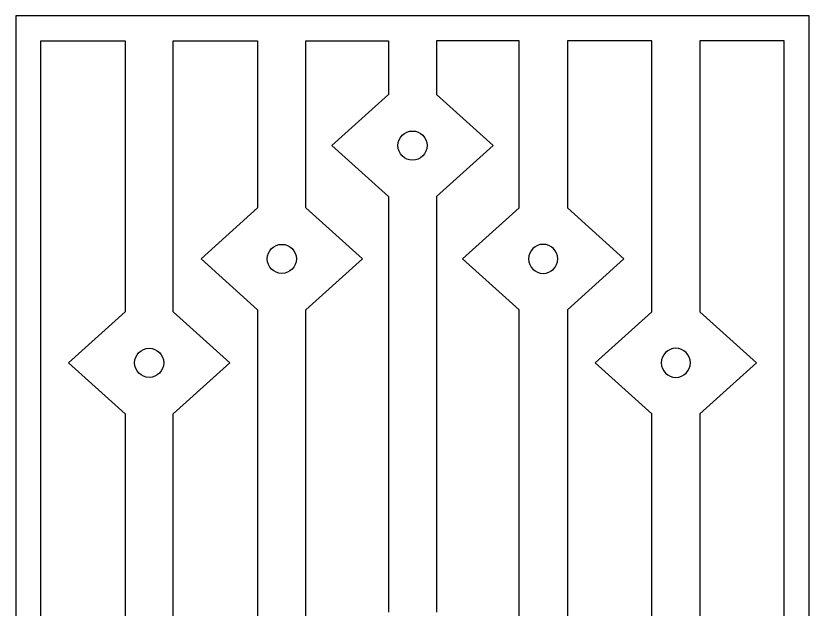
# Model space of a CAD drawing. Extents: x -2331 to -1532, y -821 to 1611.
# Drawn here: x -2331 to -1532, y 1013 to 1611 of the extents above; entities that cross this region are included whole.
import ezdxf

# ---------------------------------------------------------------- set-up
doc = ezdxf.new("R2010")
doc.units = 0
doc.layers.add('LAYER_01', color=7, linetype='CONTINUOUS')

msp = doc.modelspace()

# ---------------------------------------------------------------- linework, layer by layer
at = {"layer": 'LAYER_01'}
msp.add_lwpolyline([(-2331.38, -821.19), (-1532.44, -821.19), (-1532.44, 1610.76), (-2331.38, 1610.76)], close=True, dxfattribs=at)
for points in [[(-2306.38, 466.45), (-2306.38, 1585.76), (-2221.46, 1585.76), (-2221.46, 1312.53), (-2278.22, 1261.17), (-2221.46, 1209.81), (-2221.46, 651.3)], [(-2172.79, 651.3), (-2172.79, 1209.81), (-2116.02, 1261.17), (-2172.79, 1312.53), (-2172.79, 1585.76), (-2087.86, 1585.76), (-2087.86, 1417.22), (-2144.63, 1365.86), (-2087.86, 1314.5), (-2087.86, 836.15)], [(-2039.19, 836.15), (-2039.19, 1314.5), (-1982.43, 1365.86), (-2039.19, 1417.22), (-2039.19, 1585.76), (-1956.24, 1585.76), (-1956.24, 1531.4), (-2013.01, 1480.04), (-1956.24, 1428.68), (-1956.24, 1009.82)], [(-1824.62, 836.15), (-1824.62, 1314.5), (-1881.39, 1365.86), (-1824.62, 1417.22), (-1824.62, 1585.76), (-1907.57, 1585.76), (-1907.57, 1531.4), (-1850.81, 1480.04), (-1907.57, 1428.68), (-1907.57, 1009.82)], [(-1691.03, 651.3), (-1691.03, 1209.81), (-1747.79, 1261.17), (-1691.03, 1312.53), (-1691.03, 1585.76), (-1775.95, 1585.76), (-1775.95, 1417.22), (-1719.19, 1365.86), (-1775.95, 1314.5), (-1775.95, 836.15)], [(-1557.44, 466.45), (-1557.44, 1585.76), (-1642.36, 1585.76), (-1642.36, 1312.53), (-1585.6, 1261.17), (-1642.36, 1209.81), (-1642.36, 651.3)]]:
    msp.add_lwpolyline(points, dxfattribs=at)
for centre in [(-1931.91, 1480.04), (-2063.53, 1365.86), (-2197.12, 1261.17)]:
    msp.add_circle(centre, 14.67, dxfattribs=at)
at = {"layer": 'LAYER_01', "extrusion": (0, 0, -1)}
for centre in [(1800.29, 1365.86), (1666.69, 1261.17)]:
    msp.add_circle(centre, 14.67, dxfattribs=at)

doc.saveas('drawing.dxf')
